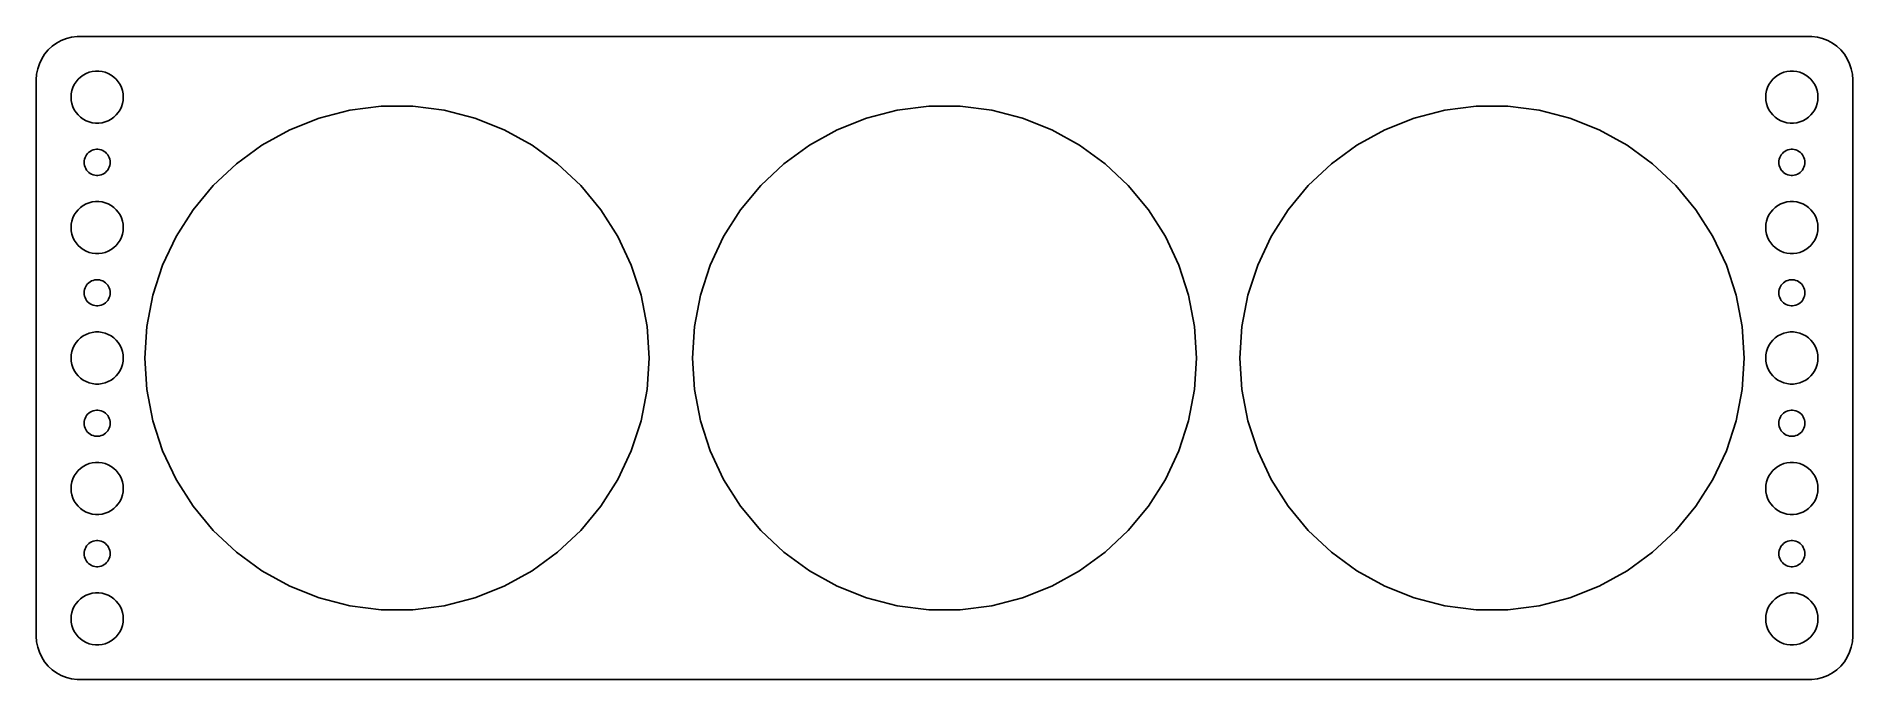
# Model space of a CAD drawing. Header units: metres. Extents: x -104 to 104, y -37 to 37.
import ezdxf

# ---------------------------------------------------------------- set-up
doc = ezdxf.new("R2010")
doc.units = ezdxf.units.M

msp = doc.modelspace()

# ---------------------------------------------------------------- linework, layer by layer
for p, q in [((-102.687, 35.8526), (-103.145, 35.4227)), ((-102.179, 36.2216), (-102.687, 35.8526)), ((-101.629, 36.5241), (-102.179, 36.2216)), ((-101.045, 36.7553), (-101.629, 36.5241)), ((-100.437, 36.9114), (-101.045, 36.7553)), ((-99.8139, 36.9901), (-100.437, 36.9114)), ((99.8139, 36.9901), (-99.8139, 36.9901)), ((100.437, 36.9114), (99.8139, 36.9901)), ((101.045, 36.7553), (100.437, 36.9114)), ((101.629, 36.5241), (101.045, 36.7553)), ((102.179, 36.2216), (101.629, 36.5241)), ((102.687, 35.8526), (102.179, 36.2216)), ((103.145, 35.4227), (102.687, 35.8526)), ((-104.149, 33.8406), (-104.343, 33.2434)), ((-103.882, 34.4088), (-104.149, 33.8406)), ((-103.545, 34.9389), (-103.882, 34.4088)), ((-103.145, 35.4227), (-103.545, 34.9389)), ((103.545, 34.9389), (103.145, 35.4227)), ((103.882, 34.4088), (103.545, 34.9389)), ((104.149, 33.8406), (103.882, 34.4088)), ((104.343, 33.2434), (104.149, 33.8406)), ((-104.461, 32.6267), (-104.5, 32)), ((-104.5, 32), (-104.5, -32)), ((-104.343, 33.2434), (-104.461, 32.6267)), ((-100.289, 31.1044), (-100.129, 31.4453)), ((-100.129, 31.4453), (-99.927, 31.7634)), ((-99.927, 31.7634), (-99.6869, 32.0536)), ((-99.6869, 32.0536), (-99.4123, 32.3115)), ((-99.4123, 32.3115), (-99.1075, 32.533)), ((-99.1075, 32.533), (-98.7773, 32.7145)), ((-98.7773, 32.7145), (-98.427, 32.8532)), ((-98.427, 32.8532), (-98.0621, 32.9469)), ((-98.0621, 32.9469), (-97.6884, 32.9941)), ((-97.6884, 32.9941), (-97.3116, 32.9941)), ((-97.3116, 32.9941), (-96.9379, 32.9469)), ((-96.9379, 32.9469), (-96.573, 32.8532)), ((-96.573, 32.8532), (-96.2227, 32.7145)), ((-96.2227, 32.7145), (-95.8925, 32.533)), ((-95.8925, 32.533), (-95.5877, 32.3115)), ((-95.5877, 32.3115), (-95.3131, 32.0536)), ((-95.3131, 32.0536), (-95.073, 31.7634)), ((-95.073, 31.7634), (-94.8711, 31.4453)), ((-94.8711, 31.4453), (-94.7107, 31.1044)), ((94.7107, 31.1044), (94.8711, 31.4453)), ((94.8711, 31.4453), (95.073, 31.7634)), ((95.073, 31.7634), (95.3131, 32.0536)), ((95.3131, 32.0536), (95.5877, 32.3115)), ((95.5877, 32.3115), (95.8925, 32.533)), ((95.8925, 32.533), (96.2227, 32.7145)), ((96.2227, 32.7145), (96.573, 32.8532)), ((96.573, 32.8532), (96.9379, 32.9469)), ((96.9379, 32.9469), (97.3116, 32.9941)), ((97.3116, 32.9941), (97.6884, 32.9941)), ((97.6884, 32.9941), (98.0621, 32.9469)), ((98.0621, 32.9469), (98.427, 32.8532)), ((98.427, 32.8532), (98.7773, 32.7145)), ((98.7773, 32.7145), (99.1075, 32.533)), ((99.1075, 32.533), (99.4123, 32.3115)), ((99.4123, 32.3115), (99.6869, 32.0536)), ((99.6869, 32.0536), (99.927, 31.7634)), ((99.927, 31.7634), (100.129, 31.4453)), ((100.129, 31.4453), (100.289, 31.1044)), ((104.461, 32.6267), (104.343, 33.2434)), ((104.5, 32), (104.461, 32.6267)), ((104.5, -32), (104.5, 32)), ((-100.5, 30), (-100.476, 30.376)), ((-100.476, 29.624), (-100.5, 30)), ((-100.476, 30.376), (-100.406, 30.7461)), ((-100.406, 29.2539), (-100.476, 29.624)), ((-100.406, 30.7461), (-100.289, 31.1044)), ((-94.7107, 31.1044), (-94.5943, 30.7461)), ((-94.5943, 30.7461), (-94.5237, 30.376)), ((-94.5237, 29.624), (-94.5943, 29.2539)), ((-94.5237, 30.376), (-94.5, 30)), ((-94.5, 30), (-94.5237, 29.624)), ((94.5, 30), (94.5237, 30.376)), ((94.5237, 29.624), (94.5, 30)), ((94.5237, 30.376), (94.5943, 30.7461)), ((94.5943, 29.2539), (94.5237, 29.624)), ((94.5943, 30.7461), (94.7107, 31.1044)), ((100.289, 31.1044), (100.406, 30.7461)), ((100.406, 30.7461), (100.476, 30.376)), ((100.476, 29.624), (100.406, 29.2539)), ((100.476, 30.376), (100.5, 30)), ((100.5, 30), (100.476, 29.624)), ((-100.289, 28.8956), (-100.406, 29.2539)), ((-100.129, 28.5547), (-100.289, 28.8956)), ((-99.927, 28.2366), (-100.129, 28.5547)), ((-99.6869, 27.9464), (-99.927, 28.2366)), ((-99.4123, 27.6884), (-99.6869, 27.9464)), ((-99.1075, 27.467), (-99.4123, 27.6884)), ((-98.7773, 27.2855), (-99.1075, 27.467)), ((-98.427, 27.1468), (-98.7773, 27.2855)), ((-96.2227, 27.2855), (-96.573, 27.1468)), ((-95.8925, 27.467), (-96.2227, 27.2855)), ((-95.5877, 27.6884), (-95.8925, 27.467)), ((-95.3131, 27.9464), (-95.5877, 27.6884)), ((-95.073, 28.2366), (-95.3131, 27.9464)), ((-94.8711, 28.5547), (-95.073, 28.2366)), ((-94.7107, 28.8956), (-94.8711, 28.5547)), ((-94.5943, 29.2539), (-94.7107, 28.8956)), ((-75.3476, 26.24), (-71.9615, 27.5806)), ((-71.9615, 27.5806), (-68.4341, 28.4863)), ((-68.4341, 28.4863), (-64.8209, 28.9428)), ((-64.8209, 28.9428), (-61.1791, 28.9428)), ((-61.1791, 28.9428), (-57.5659, 28.4863)), ((-57.5659, 28.4863), (-54.0385, 27.5806)), ((-54.0385, 27.5806), (-50.6524, 26.24)), ((-12.3476, 26.24), (-8.96149, 27.5806)), ((-8.96149, 27.5806), (-5.43405, 28.4863)), ((-5.43405, 28.4863), (-1.82092, 28.9428)), ((-1.82092, 28.9428), (1.82092, 28.9428)), ((1.82092, 28.9428), (5.43405, 28.4863)), ((5.43405, 28.4863), (8.96149, 27.5806)), ((8.96149, 27.5806), (12.3476, 26.24)), ((50.6524, 26.24), (54.0385, 27.5806)), ((54.0385, 27.5806), (57.5659, 28.4863)), ((57.5659, 28.4863), (61.1791, 28.9428)), ((61.1791, 28.9428), (64.8209, 28.9428)), ((64.8209, 28.9428), (68.4341, 28.4863)), ((68.4341, 28.4863), (71.9615, 27.5806)), ((71.9615, 27.5806), (75.3476, 26.24)), ((94.7107, 28.8956), (94.5943, 29.2539)), ((94.8711, 28.5547), (94.7107, 28.8956)), ((95.073, 28.2366), (94.8711, 28.5547)), ((95.3131, 27.9464), (95.073, 28.2366)), ((95.5877, 27.6884), (95.3131, 27.9464)), ((95.8925, 27.467), (95.5877, 27.6884)), ((96.2227, 27.2855), (95.8925, 27.467)), ((96.573, 27.1468), (96.2227, 27.2855)), ((98.7773, 27.2855), (98.427, 27.1468)), ((99.1075, 27.467), (98.7773, 27.2855)), ((99.4123, 27.6884), (99.1075, 27.467)), ((99.6869, 27.9464), (99.4123, 27.6884)), ((99.927, 28.2366), (99.6869, 27.9464)), ((100.129, 28.5547), (99.927, 28.2366)), ((100.289, 28.8956), (100.129, 28.5547)), ((100.406, 29.2539), (100.289, 28.8956)), ((-98.0621, 27.0531), (-98.427, 27.1468)), ((-97.6884, 27.0059), (-98.0621, 27.0531)), ((-97.3116, 27.0059), (-97.6884, 27.0059)), ((-96.9379, 27.0531), (-97.3116, 27.0059)), ((-96.573, 27.1468), (-96.9379, 27.0531)), ((-78.539, 24.4855), (-75.3476, 26.24)), ((-50.6524, 26.24), (-47.461, 24.4855)), ((-15.539, 24.4855), (-12.3476, 26.24)), ((12.3476, 26.24), (15.539, 24.4855)), ((47.461, 24.4855), (50.6524, 26.24)), ((75.3476, 26.24), (78.539, 24.4855)), ((96.9379, 27.0531), (96.573, 27.1468)), ((97.3116, 27.0059), (96.9379, 27.0531)), ((97.6884, 27.0059), (97.3116, 27.0059)), ((98.0621, 27.0531), (97.6884, 27.0059)), ((98.427, 27.1468), (98.0621, 27.0531)), ((-98.9529, 22.873), (-98.8947, 23.0522)), ((-98.8947, 23.0522), (-98.8145, 23.2226)), ((-98.8145, 23.2226), (-98.7135, 23.3817)), ((-98.7135, 23.3817), (-98.5934, 23.5268)), ((-98.5934, 23.5268), (-98.4561, 23.6558)), ((-98.4561, 23.6558), (-98.3037, 23.7665)), ((-98.3037, 23.7665), (-98.1387, 23.8572)), ((-98.1387, 23.8572), (-97.9635, 23.9266)), ((-97.9635, 23.9266), (-97.7811, 23.9734)), ((-97.7811, 23.9734), (-97.5942, 23.997)), ((-97.5942, 23.997), (-97.4058, 23.997)), ((-97.4058, 23.997), (-97.2189, 23.9734)), ((-97.2189, 23.9734), (-97.0365, 23.9266)), ((-97.0365, 23.9266), (-96.8613, 23.8572)), ((-96.8613, 23.8572), (-96.6963, 23.7665)), ((-96.6963, 23.7665), (-96.5439, 23.6558)), ((-96.5439, 23.6558), (-96.4065, 23.5268)), ((-96.4065, 23.5268), (-96.2865, 23.3817)), ((-96.2865, 23.3817), (-96.1855, 23.2226)), ((-96.1855, 23.2226), (-96.1053, 23.0522)), ((-96.1053, 23.0522), (-96.0471, 22.873)), ((-81.4853, 22.3449), (-78.539, 24.4855)), ((-47.461, 24.4855), (-44.5147, 22.3449)), ((-18.4853, 22.3449), (-15.539, 24.4855)), ((15.539, 24.4855), (18.4853, 22.3449)), ((44.5147, 22.3449), (47.461, 24.4855)), ((78.539, 24.4855), (81.4853, 22.3449)), ((96.0471, 22.873), (96.1053, 23.0522)), ((96.1053, 23.0522), (96.1855, 23.2226)), ((96.1855, 23.2226), (96.2865, 23.3817)), ((96.2865, 23.3817), (96.4065, 23.5268)), ((96.4065, 23.5268), (96.5439, 23.6558)), ((96.5439, 23.6558), (96.6963, 23.7665)), ((96.6963, 23.7665), (96.8613, 23.8572)), ((96.8613, 23.8572), (97.0365, 23.9266)), ((97.0365, 23.9266), (97.2189, 23.9734)), ((97.2189, 23.9734), (97.4058, 23.997)), ((97.4058, 23.997), (97.5942, 23.997)), ((97.5942, 23.997), (97.7811, 23.9734)), ((97.7811, 23.9734), (97.9635, 23.9266)), ((97.9635, 23.9266), (98.1387, 23.8572)), ((98.1387, 23.8572), (98.3037, 23.7665)), ((98.3037, 23.7665), (98.4561, 23.6558)), ((98.4561, 23.6558), (98.5934, 23.5268)), ((98.5934, 23.5268), (98.7135, 23.3817)), ((98.7135, 23.3817), (98.8145, 23.2226)), ((98.8145, 23.2226), (98.8947, 23.0522)), ((98.8947, 23.0522), (98.9529, 22.873)), ((-99, 22.5), (-98.9882, 22.688)), ((-98.9882, 22.312), (-99, 22.5)), ((-98.9882, 22.688), (-98.9529, 22.873)), ((-98.9529, 22.127), (-98.9882, 22.312)), ((-98.8947, 21.9478), (-98.9529, 22.127)), ((-98.8145, 21.7774), (-98.8947, 21.9478)), ((-98.7135, 21.6183), (-98.8145, 21.7774)), ((-98.5934, 21.4732), (-98.7135, 21.6183)), ((-98.4561, 21.3442), (-98.5934, 21.4732)), ((-98.3037, 21.2335), (-98.4561, 21.3442)), ((-98.1387, 21.1427), (-98.3037, 21.2335)), ((-97.9635, 21.0734), (-98.1387, 21.1427)), ((-97.7811, 21.0266), (-97.9635, 21.0734)), ((-97.5942, 21.003), (-97.7811, 21.0266)), ((-97.4058, 21.003), (-97.5942, 21.003)), ((-97.2189, 21.0266), (-97.4058, 21.003)), ((-97.0365, 21.0734), (-97.2189, 21.0266)), ((-96.8613, 21.1427), (-97.0365, 21.0734)), ((-96.6963, 21.2335), (-96.8613, 21.1427)), ((-96.5439, 21.3442), (-96.6963, 21.2335)), ((-96.4065, 21.4732), (-96.5439, 21.3442)), ((-96.2865, 21.6183), (-96.4065, 21.4732)), ((-96.1855, 21.7774), (-96.2865, 21.6183)), ((-96.1053, 21.9478), (-96.1855, 21.7774)), ((-96.0471, 22.127), (-96.1053, 21.9478)), ((-96.0471, 22.873), (-96.0118, 22.688)), ((-96.0118, 22.312), (-96.0471, 22.127)), ((-96.0118, 22.688), (-96, 22.5)), ((-96, 22.5), (-96.0118, 22.312)), ((-84.1401, 19.8519), (-81.4853, 22.3449)), ((-44.5147, 22.3449), (-41.8599, 19.8519)), ((-21.1401, 19.8519), (-18.4853, 22.3449)), ((18.4853, 22.3449), (21.1401, 19.8519)), ((41.8599, 19.8519), (44.5147, 22.3449)), ((81.4853, 22.3449), (84.1401, 19.8519)), ((96, 22.5), (96.0118, 22.688)), ((96.0118, 22.312), (96, 22.5)), ((96.0118, 22.688), (96.0471, 22.873)), ((96.0471, 22.127), (96.0118, 22.312)), ((96.1053, 21.9478), (96.0471, 22.127)), ((96.1855, 21.7774), (96.1053, 21.9478)), ((96.2865, 21.6183), (96.1855, 21.7774)), ((96.4065, 21.4732), (96.2865, 21.6183)), ((96.5439, 21.3442), (96.4065, 21.4732)), ((96.6963, 21.2335), (96.5439, 21.3442)), ((96.8613, 21.1427), (96.6963, 21.2335)), ((97.0365, 21.0734), (96.8613, 21.1427)), ((97.2189, 21.0266), (97.0365, 21.0734)), ((97.4058, 21.003), (97.2189, 21.0266)), ((97.5942, 21.003), (97.4058, 21.003)), ((97.7811, 21.0266), (97.5942, 21.003)), ((97.9635, 21.0734), (97.7811, 21.0266)), ((98.1387, 21.1427), (97.9635, 21.0734)), ((98.3037, 21.2335), (98.1387, 21.1427)), ((98.4561, 21.3442), (98.3037, 21.2335)), ((98.5934, 21.4732), (98.4561, 21.3442)), ((98.7135, 21.6183), (98.5934, 21.4732)), ((98.8145, 21.7774), (98.7135, 21.6183)), ((98.8947, 21.9478), (98.8145, 21.7774)), ((98.9529, 22.127), (98.8947, 21.9478)), ((98.9529, 22.873), (98.9882, 22.688)), ((98.9882, 22.312), (98.9529, 22.127)), ((98.9882, 22.688), (99, 22.5)), ((99, 22.5), (98.9882, 22.312)), ((-86.4615, 17.0458), (-84.1401, 19.8519)), ((-41.8599, 19.8519), (-39.5385, 17.0458)), ((-23.4615, 17.0458), (-21.1401, 19.8519)), ((21.1401, 19.8519), (23.4615, 17.0458)), ((39.5385, 17.0458), (41.8599, 19.8519)), ((84.1401, 19.8519), (86.4615, 17.0458)), ((-100.129, 16.4453), (-99.927, 16.7634)), ((-99.927, 16.7634), (-99.6869, 17.0536)), ((-99.6869, 17.0536), (-99.4123, 17.3115)), ((-99.4123, 17.3115), (-99.1075, 17.533)), ((-99.1075, 17.533), (-98.7773, 17.7145)), ((-98.7773, 17.7145), (-98.427, 17.8532)), ((-98.427, 17.8532), (-98.0621, 17.9469)), ((-98.0621, 17.9469), (-97.6884, 17.9941)), ((-97.6884, 17.9941), (-97.3116, 17.9941)), ((-97.3116, 17.9941), (-96.9379, 17.9469)), ((-96.9379, 17.9469), (-96.573, 17.8532)), ((-96.573, 17.8532), (-96.2227, 17.7145)), ((-96.2227, 17.7145), (-95.8925, 17.533)), ((-95.8925, 17.533), (-95.5877, 17.3115)), ((-95.5877, 17.3115), (-95.3131, 17.0536)), ((-95.3131, 17.0536), (-95.073, 16.7634)), ((-95.073, 16.7634), (-94.8711, 16.4453)), ((-88.4129, 13.9709), (-86.4615, 17.0458)), ((-39.5385, 17.0458), (-37.5871, 13.9709)), ((-25.4129, 13.9709), (-23.4615, 17.0458)), ((23.4615, 17.0458), (25.4129, 13.9709)), ((37.5871, 13.9709), (39.5385, 17.0458)), ((86.4615, 17.0458), (88.4129, 13.9709)), ((94.8711, 16.4453), (95.073, 16.7634)), ((95.073, 16.7634), (95.3131, 17.0536)), ((95.3131, 17.0536), (95.5877, 17.3115)), ((95.5877, 17.3115), (95.8925, 17.533)), ((95.8925, 17.533), (96.2227, 17.7145)), ((96.2227, 17.7145), (96.573, 17.8532)), ((96.573, 17.8532), (96.9379, 17.9469)), ((96.9379, 17.9469), (97.3116, 17.9941)), ((97.3116, 17.9941), (97.6884, 17.9941)), ((97.6884, 17.9941), (98.0621, 17.9469)), ((98.0621, 17.9469), (98.427, 17.8532)), ((98.427, 17.8532), (98.7773, 17.7145)), ((98.7773, 17.7145), (99.1075, 17.533)), ((99.1075, 17.533), (99.4123, 17.3115)), ((99.4123, 17.3115), (99.6869, 17.0536)), ((99.6869, 17.0536), (99.927, 16.7634)), ((99.927, 16.7634), (100.129, 16.4453)), ((-100.5, 15), (-100.476, 15.376)), ((-100.476, 14.624), (-100.5, 15)), ((-100.476, 15.376), (-100.406, 15.7461)), ((-100.406, 15.7461), (-100.289, 16.1044)), ((-100.289, 16.1044), (-100.129, 16.4453)), ((-94.8711, 16.4453), (-94.7107, 16.1044)), ((-94.7107, 16.1044), (-94.5943, 15.7461)), ((-94.5943, 15.7461), (-94.5237, 15.376)), ((-94.5237, 15.376), (-94.5, 15)), ((-94.5, 15), (-94.5237, 14.624)), ((94.5, 15), (94.5237, 15.376)), ((94.5237, 14.624), (94.5, 15)), ((94.5237, 15.376), (94.5943, 15.7461)), ((94.5943, 15.7461), (94.7107, 16.1044)), ((94.7107, 16.1044), (94.8711, 16.4453)), ((100.129, 16.4453), (100.289, 16.1044)), ((100.289, 16.1044), (100.406, 15.7461)), ((100.406, 15.7461), (100.476, 15.376)), ((100.476, 15.376), (100.5, 15)), ((100.5, 15), (100.476, 14.624)), ((-100.406, 14.2539), (-100.476, 14.624)), ((-100.289, 13.8956), (-100.406, 14.2539)), ((-100.129, 13.5547), (-100.289, 13.8956)), ((-99.927, 13.2366), (-100.129, 13.5547)), ((-99.6869, 12.9464), (-99.927, 13.2366)), ((-99.4123, 12.6884), (-99.6869, 12.9464)), ((-99.1075, 12.467), (-99.4123, 12.6884)), ((-95.5877, 12.6884), (-95.8925, 12.467)), ((-95.3131, 12.9464), (-95.5877, 12.6884)), ((-95.073, 13.2366), (-95.3131, 12.9464)), ((-94.8711, 13.5547), (-95.073, 13.2366)), ((-94.7107, 13.8956), (-94.8711, 13.5547)), ((-94.5943, 14.2539), (-94.7107, 13.8956)), ((-94.5237, 14.624), (-94.5943, 14.2539)), ((-89.9635, 10.6756), (-88.4129, 13.9709)), ((-37.5871, 13.9709), (-36.0365, 10.6756)), ((-26.9635, 10.6756), (-25.4129, 13.9709)), ((25.4129, 13.9709), (26.9635, 10.6756)), ((36.0365, 10.6756), (37.5871, 13.9709)), ((88.4129, 13.9709), (89.9635, 10.6756)), ((94.5943, 14.2539), (94.5237, 14.624)), ((94.7107, 13.8956), (94.5943, 14.2539)), ((94.8711, 13.5547), (94.7107, 13.8956)), ((95.073, 13.2366), (94.8711, 13.5547)), ((95.3131, 12.9464), (95.073, 13.2366)), ((95.5877, 12.6884), (95.3131, 12.9464)), ((95.8925, 12.467), (95.5877, 12.6884)), ((99.4123, 12.6884), (99.1075, 12.467)), ((99.6869, 12.9464), (99.4123, 12.6884)), ((99.927, 13.2366), (99.6869, 12.9464)), ((100.129, 13.5547), (99.927, 13.2366)), ((100.289, 13.8956), (100.129, 13.5547)), ((100.406, 14.2539), (100.289, 13.8956)), ((100.476, 14.624), (100.406, 14.2539)), ((-98.7773, 12.2855), (-99.1075, 12.467)), ((-98.427, 12.1468), (-98.7773, 12.2855)), ((-98.0621, 12.0531), (-98.427, 12.1468)), ((-97.6884, 12.0059), (-98.0621, 12.0531)), ((-97.3116, 12.0059), (-97.6884, 12.0059)), ((-96.9379, 12.0531), (-97.3116, 12.0059)), ((-96.573, 12.1468), (-96.9379, 12.0531)), ((-96.2227, 12.2855), (-96.573, 12.1468)), ((-95.8925, 12.467), (-96.2227, 12.2855)), ((-91.0889, 7.21201), (-89.9635, 10.6756)), ((-36.0365, 10.6756), (-34.9111, 7.21201)), ((-28.0889, 7.21201), (-26.9635, 10.6756)), ((26.9635, 10.6756), (28.0889, 7.21201)), ((34.9111, 7.21201), (36.0365, 10.6756)), ((89.9635, 10.6756), (91.0889, 7.21201)), ((96.2227, 12.2855), (95.8925, 12.467)), ((96.573, 12.1468), (96.2227, 12.2855)), ((96.9379, 12.0531), (96.573, 12.1468)), ((97.3116, 12.0059), (96.9379, 12.0531)), ((97.6884, 12.0059), (97.3116, 12.0059)), ((98.0621, 12.0531), (97.6884, 12.0059)), ((98.427, 12.1468), (98.0621, 12.0531)), ((98.7773, 12.2855), (98.427, 12.1468)), ((99.1075, 12.467), (98.7773, 12.2855)), ((-98.8145, 8.22263), (-98.7135, 8.38167)), ((-98.7135, 8.38167), (-98.5934, 8.52681)), ((-98.5934, 8.52681), (-98.4561, 8.65576)), ((-98.4561, 8.65576), (-98.3037, 8.76648)), ((-98.3037, 8.76648), (-98.1387, 8.85724)), ((-98.1387, 8.85724), (-97.9635, 8.92657)), ((-97.9635, 8.92657), (-97.7811, 8.97342)), ((-97.7811, 8.97342), (-97.5942, 8.99704)), ((-97.5942, 8.99704), (-97.4058, 8.99704)), ((-97.4058, 8.99704), (-97.2189, 8.97342)), ((-97.2189, 8.97342), (-97.0365, 8.92657)), ((-97.0365, 8.92657), (-96.8613, 8.85724)), ((-96.8613, 8.85724), (-96.6963, 8.76648)), ((-96.6963, 8.76648), (-96.5439, 8.65576)), ((-96.5439, 8.65576), (-96.4065, 8.52681)), ((-96.4065, 8.52681), (-96.2865, 8.38167)), ((-96.2865, 8.38167), (-96.1855, 8.22263)), ((96.1855, 8.22263), (96.2865, 8.38167)), ((96.2865, 8.38167), (96.4065, 8.52681)), ((96.4065, 8.52681), (96.5439, 8.65576)), ((96.5439, 8.65576), (96.6963, 8.76648)), ((96.6963, 8.76648), (96.8613, 8.85724)), ((96.8613, 8.85724), (97.0365, 8.92657)), ((97.0365, 8.92657), (97.2189, 8.97342)), ((97.2189, 8.97342), (97.4058, 8.99704)), ((97.4058, 8.99704), (97.5942, 8.99704)), ((97.5942, 8.99704), (97.7811, 8.97342)), ((97.7811, 8.97342), (97.9635, 8.92657)), ((97.9635, 8.92657), (98.1387, 8.85724)), ((98.1387, 8.85724), (98.3037, 8.76648)), ((98.3037, 8.76648), (98.4561, 8.65576)), ((98.4561, 8.65576), (98.5934, 8.52681)), ((98.5934, 8.52681), (98.7135, 8.38167)), ((98.7135, 8.38167), (98.8145, 8.22263)), ((-99, 7.5), (-98.9882, 7.68799)), ((-98.9882, 7.312), (-99, 7.5)), ((-98.9882, 7.68799), (-98.9529, 7.87303)), ((-98.9529, 7.12695), (-98.9882, 7.312)), ((-98.9529, 7.87303), (-98.8947, 8.05219)), ((-98.8947, 6.9478), (-98.9529, 7.12695)), ((-98.8947, 8.05219), (-98.8145, 8.22263)), ((-98.8145, 6.77736), (-98.8947, 6.9478)), ((-98.7135, 6.61832), (-98.8145, 6.77736)), ((-98.5934, 6.47318), (-98.7135, 6.61832)), ((-98.4561, 6.34422), (-98.5934, 6.47318)), ((-98.3037, 6.23351), (-98.4561, 6.34422)), ((-96.5439, 6.34422), (-96.6963, 6.23351)), ((-96.4065, 6.47318), (-96.5439, 6.34422)), ((-96.2865, 6.61832), (-96.4065, 6.47318)), ((-96.1855, 6.77736), (-96.2865, 6.61832)), ((-96.1855, 8.22263), (-96.1053, 8.05219)), ((-96.1053, 6.9478), (-96.1855, 6.77736)), ((-96.1053, 8.05219), (-96.0471, 7.87303)), ((-96.0471, 7.12695), (-96.1053, 6.9478)), ((-96.0471, 7.87303), (-96.0118, 7.68799)), ((-96.0118, 7.312), (-96.0471, 7.12695)), ((-96.0118, 7.68799), (-96, 7.5)), ((-96, 7.5), (-96.0118, 7.312)), ((-91.7713, 3.63466), (-91.0889, 7.21201)), ((-34.9111, 7.21201), (-34.2287, 3.63466)), ((-28.7713, 3.63466), (-28.0889, 7.21201)), ((28.0889, 7.21201), (28.7713, 3.63466)), ((34.2287, 3.63466), (34.9111, 7.21201)), ((91.0889, 7.21201), (91.7713, 3.63466)), ((96, 7.5), (96.0118, 7.68799)), ((96.0118, 7.312), (96, 7.5)), ((96.0118, 7.68799), (96.0471, 7.87303)), ((96.0471, 7.12695), (96.0118, 7.312)), ((96.0471, 7.87303), (96.1053, 8.05219)), ((96.1053, 6.9478), (96.0471, 7.12695)), ((96.1053, 8.05219), (96.1855, 8.22263)), ((96.1855, 6.77736), (96.1053, 6.9478)), ((96.2865, 6.61832), (96.1855, 6.77736)), ((96.4065, 6.47318), (96.2865, 6.61832)), ((96.5439, 6.34422), (96.4065, 6.47318)), ((96.6963, 6.23351), (96.5439, 6.34422)), ((98.4561, 6.34422), (98.3037, 6.23351)), ((98.5934, 6.47318), (98.4561, 6.34422)), ((98.7135, 6.61832), (98.5934, 6.47318)), ((98.8145, 6.77736), (98.7135, 6.61832)), ((98.8145, 8.22263), (98.8947, 8.05219)), ((98.8947, 6.9478), (98.8145, 6.77736)), ((98.8947, 8.05219), (98.9529, 7.87303)), ((98.9529, 7.12695), (98.8947, 6.9478)), ((98.9529, 7.87303), (98.9882, 7.68799)), ((98.9882, 7.312), (98.9529, 7.12695)), ((98.9882, 7.68799), (99, 7.5)), ((99, 7.5), (98.9882, 7.312)), ((-98.1387, 6.14275), (-98.3037, 6.23351)), ((-97.9635, 6.07341), (-98.1387, 6.14275)), ((-97.7811, 6.02657), (-97.9635, 6.07341)), ((-97.5942, 6.00294), (-97.7811, 6.02657)), ((-97.4058, 6.00294), (-97.5942, 6.00294)), ((-97.2189, 6.02657), (-97.4058, 6.00294)), ((-97.0365, 6.07341), (-97.2189, 6.02657)), ((-96.8613, 6.14275), (-97.0365, 6.07341)), ((-96.6963, 6.23351), (-96.8613, 6.14275)), ((96.8613, 6.14275), (96.6963, 6.23351)), ((97.0365, 6.07341), (96.8613, 6.14275)), ((97.2189, 6.02657), (97.0365, 6.07341)), ((97.4058, 6.00294), (97.2189, 6.02657)), ((97.5942, 6.00294), (97.4058, 6.00294)), ((97.7811, 6.02657), (97.5942, 6.00294)), ((97.9635, 6.07341), (97.7811, 6.02657)), ((98.1387, 6.14275), (97.9635, 6.07341)), ((98.3037, 6.23351), (98.1387, 6.14275)), ((-99.6869, 2.05363), (-99.4123, 2.31154)), ((-99.4123, 2.31154), (-99.1075, 2.53297)), ((-99.1075, 2.53297), (-98.7773, 2.71448)), ((-98.7773, 2.71448), (-98.427, 2.85316)), ((-98.427, 2.85316), (-98.0621, 2.94685)), ((-98.0621, 2.94685), (-97.6884, 2.99408)), ((-97.6884, 2.99408), (-97.3116, 2.99408)), ((-97.3116, 2.99408), (-96.9379, 2.94685)), ((-96.9379, 2.94685), (-96.573, 2.85316)), ((-96.573, 2.85316), (-96.2227, 2.71448)), ((-96.2227, 2.71448), (-95.8925, 2.53297)), ((-95.8925, 2.53297), (-95.5877, 2.31154)), ((-95.5877, 2.31154), (-95.3131, 2.05363)), ((-92, 0), (-91.7713, 3.63466)), ((-34.2287, 3.63466), (-34, 0)), ((-29, 0), (-28.7713, 3.63466)), ((28.7713, 3.63466), (29, 0)), ((34, 0), (34.2287, 3.63466)), ((91.7713, 3.63466), (92, 0)), ((95.3131, 2.05363), (95.5877, 2.31154)), ((95.5877, 2.31154), (95.8925, 2.53297)), ((95.8925, 2.53297), (96.2227, 2.71448)), ((96.2227, 2.71448), (96.573, 2.85316)), ((96.573, 2.85316), (96.9379, 2.94685)), ((96.9379, 2.94685), (97.3116, 2.99408)), ((97.3116, 2.99408), (97.6884, 2.99408)), ((97.6884, 2.99408), (98.0621, 2.94685)), ((98.0621, 2.94685), (98.427, 2.85316)), ((98.427, 2.85316), (98.7773, 2.71448)), ((98.7773, 2.71448), (99.1075, 2.53297)), ((99.1075, 2.53297), (99.4123, 2.31154)), ((99.4123, 2.31154), (99.6869, 2.05363)), ((-100.5, 0), (-100.476, 0.37599)), ((-100.476, -0.37599), (-100.5, 0)), ((-100.476, 0.37599), (-100.406, 0.74606)), ((-100.406, 0.74606), (-100.289, 1.10437)), ((-100.289, 1.10437), (-100.129, 1.44525)), ((-100.129, 1.44525), (-99.927, 1.76335)), ((-99.927, 1.76335), (-99.6869, 2.05363)), ((-95.3131, 2.05363), (-95.073, 1.76335)), ((-95.073, 1.76335), (-94.8711, 1.44525)), ((-94.8711, 1.44525), (-94.7107, 1.10437)), ((-94.7107, 1.10437), (-94.5943, 0.74606)), ((-94.5943, 0.74606), (-94.5237, 0.37599)), ((-94.5237, 0.37599), (-94.5, 0)), ((-94.5, 0), (-94.5237, -0.37599)), ((-91.7713, -3.63466), (-92, 0)), ((-34, 0), (-34.2287, -3.63466)), ((-28.7713, -3.63466), (-29, 0)), ((29, 0), (28.7713, -3.63466)), ((34.2287, -3.63466), (34, 0)), ((92, 0), (91.7713, -3.63466)), ((94.5, 0), (94.5237, 0.37599)), ((94.5237, -0.37599), (94.5, 0)), ((94.5237, 0.37599), (94.5943, 0.74606)), ((94.5943, 0.74606), (94.7107, 1.10437)), ((94.7107, 1.10437), (94.8711, 1.44525)), ((94.8711, 1.44525), (95.073, 1.76335)), ((95.073, 1.76335), (95.3131, 2.05363)), ((99.6869, 2.05363), (99.927, 1.76335)), ((99.927, 1.76335), (100.129, 1.44525)), ((100.129, 1.44525), (100.289, 1.10437)), ((100.289, 1.10437), (100.406, 0.74606)), ((100.406, 0.74606), (100.476, 0.37599)), ((100.476, 0.37599), (100.5, 0)), ((100.5, 0), (100.476, -0.37599)), ((-100.406, -0.74606), (-100.476, -0.37599)), ((-100.289, -1.10437), (-100.406, -0.74606)), ((-100.129, -1.44525), (-100.289, -1.10437)), ((-99.927, -1.76335), (-100.129, -1.44525)), ((-99.6869, -2.05363), (-99.927, -1.76335)), ((-99.4123, -2.31154), (-99.6869, -2.05363)), ((-95.3131, -2.05363), (-95.5877, -2.31154)), ((-95.073, -1.76335), (-95.3131, -2.05363)), ((-94.8711, -1.44525), (-95.073, -1.76335)), ((-94.7107, -1.10437), (-94.8711, -1.44525)), ((-94.5943, -0.74606), (-94.7107, -1.10437)), ((-94.5237, -0.37599), (-94.5943, -0.74606)), ((94.5943, -0.74606), (94.5237, -0.37599)), ((94.7107, -1.10437), (94.5943, -0.74606)), ((94.8711, -1.44525), (94.7107, -1.10437)), ((95.073, -1.76335), (94.8711, -1.44525)), ((95.3131, -2.05363), (95.073, -1.76335)), ((95.5877, -2.31154), (95.3131, -2.05363)), ((99.6869, -2.05363), (99.4123, -2.31154)), ((99.927, -1.76335), (99.6869, -2.05363)), ((100.129, -1.44525), (99.927, -1.76335)), ((100.289, -1.10437), (100.129, -1.44525)), ((100.406, -0.74606), (100.289, -1.10437)), ((100.476, -0.37599), (100.406, -0.74606)), ((-99.1075, -2.53297), (-99.4123, -2.31154)), ((-98.7773, -2.71448), (-99.1075, -2.53297)), ((-98.427, -2.85316), (-98.7773, -2.71448)), ((-98.0621, -2.94685), (-98.427, -2.85316)), ((-97.6884, -2.99408), (-98.0621, -2.94685)), ((-97.3116, -2.99408), (-97.6884, -2.99408)), ((-96.9379, -2.94685), (-97.3116, -2.99408)), ((-96.573, -2.85316), (-96.9379, -2.94685)), ((-96.2227, -2.71448), (-96.573, -2.85316)), ((-95.8925, -2.53297), (-96.2227, -2.71448)), ((-95.5877, -2.31154), (-95.8925, -2.53297)), ((-91.0889, -7.21201), (-91.7713, -3.63466)), ((-34.2287, -3.63466), (-34.9111, -7.21201)), ((-28.0889, -7.21201), (-28.7713, -3.63466)), ((28.7713, -3.63466), (28.0889, -7.21201)), ((34.9111, -7.21201), (34.2287, -3.63466)), ((91.7713, -3.63466), (91.0889, -7.21201)), ((95.8925, -2.53297), (95.5877, -2.31154)), ((96.2227, -2.71448), (95.8925, -2.53297)), ((96.573, -2.85316), (96.2227, -2.71448)), ((96.9379, -2.94685), (96.573, -2.85316)), ((97.3116, -2.99408), (96.9379, -2.94685)), ((97.6884, -2.99408), (97.3116, -2.99408)), ((98.0621, -2.94685), (97.6884, -2.99408)), ((98.427, -2.85316), (98.0621, -2.94685)), ((98.7773, -2.71448), (98.427, -2.85316)), ((99.1075, -2.53297), (98.7773, -2.71448)), ((99.4123, -2.31154), (99.1075, -2.53297)), ((-98.4561, -6.34422), (-98.3037, -6.23351)), ((-98.3037, -6.23351), (-98.1387, -6.14275)), ((-98.1387, -6.14275), (-97.9635, -6.07341)), ((-97.9635, -6.07341), (-97.7811, -6.02657)), ((-97.7811, -6.02657), (-97.5942, -6.00294)), ((-97.5942, -6.00294), (-97.4058, -6.00294)), ((-97.4058, -6.00294), (-97.2189, -6.02657)), ((-97.2189, -6.02657), (-97.0365, -6.07341)), ((-97.0365, -6.07341), (-96.8613, -6.14275)), ((-96.8613, -6.14275), (-96.6963, -6.23351)), ((-96.6963, -6.23351), (-96.5439, -6.34422)), ((96.5439, -6.34422), (96.6963, -6.23351)), ((96.6963, -6.23351), (96.8613, -6.14275)), ((96.8613, -6.14275), (97.0365, -6.07341)), ((97.0365, -6.07341), (97.2189, -6.02657)), ((97.2189, -6.02657), (97.4058, -6.00294)), ((97.4058, -6.00294), (97.5942, -6.00294)), ((97.5942, -6.00294), (97.7811, -6.02657)), ((97.7811, -6.02657), (97.9635, -6.07341)), ((97.9635, -6.07341), (98.1387, -6.14275)), ((98.1387, -6.14275), (98.3037, -6.23351)), ((98.3037, -6.23351), (98.4561, -6.34422)), ((-99, -7.5), (-98.9882, -7.312)), ((-98.9882, -7.68799), (-99, -7.5)), ((-98.9882, -7.312), (-98.9529, -7.12695)), ((-98.9529, -7.87303), (-98.9882, -7.68799)), ((-98.9529, -7.12695), (-98.8947, -6.9478)), ((-98.8947, -8.05219), (-98.9529, -7.87303)), ((-98.8947, -6.9478), (-98.8145, -6.77736)), ((-98.8145, -8.22263), (-98.8947, -8.05219)), ((-98.8145, -6.77736), (-98.7135, -6.61832)), ((-98.7135, -8.38167), (-98.8145, -8.22263)), ((-98.7135, -6.61832), (-98.5934, -6.47318)), ((-98.5934, -6.47318), (-98.4561, -6.34422)), ((-96.5439, -6.34422), (-96.4065, -6.47318)), ((-96.4065, -6.47318), (-96.2865, -6.61832)), ((-96.2865, -6.61832), (-96.1855, -6.77736)), ((-96.1855, -8.22263), (-96.2865, -8.38167)), ((-96.1855, -6.77736), (-96.1053, -6.9478)), ((-96.1053, -8.05219), (-96.1855, -8.22263)), ((-96.1053, -6.9478), (-96.0471, -7.12695)), ((-96.0471, -7.87303), (-96.1053, -8.05219)), ((-96.0471, -7.12695), (-96.0118, -7.312)), ((-96.0118, -7.68799), (-96.0471, -7.87303)), ((-96.0118, -7.312), (-96, -7.5)), ((-96, -7.5), (-96.0118, -7.68799)), ((-89.9635, -10.6756), (-91.0889, -7.21201)), ((-34.9111, -7.21201), (-36.0365, -10.6756)), ((-26.9635, -10.6756), (-28.0889, -7.21201)), ((28.0889, -7.21201), (26.9635, -10.6756)), ((36.0365, -10.6756), (34.9111, -7.21201)), ((91.0889, -7.21201), (89.9635, -10.6756)), ((96, -7.5), (96.0118, -7.312)), ((96.0118, -7.68799), (96, -7.5)), ((96.0118, -7.312), (96.0471, -7.12695)), ((96.0471, -7.87303), (96.0118, -7.68799)), ((96.0471, -7.12695), (96.1053, -6.9478)), ((96.1053, -8.05219), (96.0471, -7.87303)), ((96.1053, -6.9478), (96.1855, -6.77736)), ((96.1855, -8.22263), (96.1053, -8.05219)), ((96.1855, -6.77736), (96.2865, -6.61832)), ((96.2865, -8.38167), (96.1855, -8.22263)), ((96.2865, -6.61832), (96.4065, -6.47318)), ((96.4065, -6.47318), (96.5439, -6.34422)), ((98.4561, -6.34422), (98.5934, -6.47318)), ((98.5934, -6.47318), (98.7135, -6.61832)), ((98.7135, -6.61832), (98.8145, -6.77736)), ((98.8145, -8.22263), (98.7135, -8.38167)), ((98.8145, -6.77736), (98.8947, -6.9478)), ((98.8947, -8.05219), (98.8145, -8.22263)), ((98.8947, -6.9478), (98.9529, -7.12695)), ((98.9529, -7.87303), (98.8947, -8.05219)), ((98.9529, -7.12695), (98.9882, -7.312)), ((98.9882, -7.68799), (98.9529, -7.87303)), ((98.9882, -7.312), (99, -7.5)), ((99, -7.5), (98.9882, -7.68799)), ((-98.5934, -8.52681), (-98.7135, -8.38167)), ((-98.4561, -8.65576), (-98.5934, -8.52681)), ((-98.3037, -8.76648), (-98.4561, -8.65576)), ((-98.1387, -8.85724), (-98.3037, -8.76648)), ((-97.9635, -8.92657), (-98.1387, -8.85724)), ((-97.7811, -8.97342), (-97.9635, -8.92657)), ((-97.5942, -8.99704), (-97.7811, -8.97342)), ((-97.4058, -8.99704), (-97.5942, -8.99704)), ((-97.2189, -8.97342), (-97.4058, -8.99704)), ((-97.0365, -8.92657), (-97.2189, -8.97342)), ((-96.8613, -8.85724), (-97.0365, -8.92657)), ((-96.6963, -8.76648), (-96.8613, -8.85724)), ((-96.5439, -8.65576), (-96.6963, -8.76648)), ((-96.4065, -8.52681), (-96.5439, -8.65576)), ((-96.2865, -8.38167), (-96.4065, -8.52681)), ((96.4065, -8.52681), (96.2865, -8.38167)), ((96.5439, -8.65576), (96.4065, -8.52681)), ((96.6963, -8.76648), (96.5439, -8.65576)), ((96.8613, -8.85724), (96.6963, -8.76648)), ((97.0365, -8.92657), (96.8613, -8.85724)), ((97.2189, -8.97342), (97.0365, -8.92657)), ((97.4058, -8.99704), (97.2189, -8.97342)), ((97.5942, -8.99704), (97.4058, -8.99704)), ((97.7811, -8.97342), (97.5942, -8.99704)), ((97.9635, -8.92657), (97.7811, -8.97342)), ((98.1387, -8.85724), (97.9635, -8.92657)), ((98.3037, -8.76648), (98.1387, -8.85724)), ((98.4561, -8.65576), (98.3037, -8.76648)), ((98.5934, -8.52681), (98.4561, -8.65576)), ((98.7135, -8.38167), (98.5934, -8.52681)), ((-99.4123, -12.6884), (-99.1075, -12.467)), ((-99.1075, -12.467), (-98.7773, -12.2855)), ((-98.7773, -12.2855), (-98.427, -12.1468)), ((-98.427, -12.1468), (-98.0621, -12.0531)), ((-98.0621, -12.0531), (-97.6884, -12.0059)), ((-97.6884, -12.0059), (-97.3116, -12.0059)), ((-97.3116, -12.0059), (-96.9379, -12.0531)), ((-96.9379, -12.0531), (-96.573, -12.1468)), ((-96.573, -12.1468), (-96.2227, -12.2855)), ((-96.2227, -12.2855), (-95.8925, -12.467)), ((-95.8925, -12.467), (-95.5877, -12.6884)), ((-88.4129, -13.9709), (-89.9635, -10.6756)), ((-36.0365, -10.6756), (-37.5871, -13.9709)), ((-25.4129, -13.9709), (-26.9635, -10.6756)), ((26.9635, -10.6756), (25.4129, -13.9709)), ((37.5871, -13.9709), (36.0365, -10.6756)), ((89.9635, -10.6756), (88.4129, -13.9709)), ((95.5877, -12.6884), (95.8925, -12.467)), ((95.8925, -12.467), (96.2227, -12.2855)), ((96.2227, -12.2855), (96.573, -12.1468)), ((96.573, -12.1468), (96.9379, -12.0531)), ((96.9379, -12.0531), (97.3116, -12.0059)), ((97.3116, -12.0059), (97.6884, -12.0059)), ((97.6884, -12.0059), (98.0621, -12.0531)), ((98.0621, -12.0531), (98.427, -12.1468)), ((98.427, -12.1468), (98.7773, -12.2855)), ((98.7773, -12.2855), (99.1075, -12.467)), ((99.1075, -12.467), (99.4123, -12.6884)), ((-100.5, -15), (-100.476, -14.624)), ((-100.476, -14.624), (-100.406, -14.2539)), ((-100.406, -14.2539), (-100.289, -13.8956)), ((-100.289, -13.8956), (-100.129, -13.5547)), ((-100.129, -13.5547), (-99.927, -13.2366)), ((-99.927, -13.2366), (-99.6869, -12.9464)), ((-99.6869, -12.9464), (-99.4123, -12.6884)), ((-95.5877, -12.6884), (-95.3131, -12.9464)), ((-95.3131, -12.9464), (-95.073, -13.2366)), ((-95.073, -13.2366), (-94.8711, -13.5547)), ((-94.8711, -13.5547), (-94.7107, -13.8956)), ((-94.7107, -13.8956), (-94.5943, -14.2539)), ((-94.5943, -14.2539), (-94.5237, -14.624)), ((-94.5237, -14.624), (-94.5, -15)), ((-86.4615, -17.0458), (-88.4129, -13.9709)), ((-37.5871, -13.9709), (-39.5385, -17.0458)), ((-23.4615, -17.0458), (-25.4129, -13.9709)), ((25.4129, -13.9709), (23.4615, -17.0458)), ((39.5385, -17.0458), (37.5871, -13.9709)), ((88.4129, -13.9709), (86.4615, -17.0458)), ((94.5, -15), (94.5237, -14.624)), ((94.5237, -14.624), (94.5943, -14.2539)), ((94.5943, -14.2539), (94.7107, -13.8956)), ((94.7107, -13.8956), (94.8711, -13.5547)), ((94.8711, -13.5547), (95.073, -13.2366)), ((95.073, -13.2366), (95.3131, -12.9464)), ((95.3131, -12.9464), (95.5877, -12.6884)), ((99.4123, -12.6884), (99.6869, -12.9464)), ((99.6869, -12.9464), (99.927, -13.2366)), ((99.927, -13.2366), (100.129, -13.5547)), ((100.129, -13.5547), (100.289, -13.8956)), ((100.289, -13.8956), (100.406, -14.2539)), ((100.406, -14.2539), (100.476, -14.624)), ((100.476, -14.624), (100.5, -15)), ((-100.476, -15.376), (-100.5, -15)), ((-100.406, -15.7461), (-100.476, -15.376)), ((-100.289, -16.1044), (-100.406, -15.7461)), ((-100.129, -16.4453), (-100.289, -16.1044)), ((-99.927, -16.7634), (-100.129, -16.4453)), ((-94.8711, -16.4453), (-95.073, -16.7634)), ((-94.7107, -16.1044), (-94.8711, -16.4453)), ((-94.5943, -15.7461), (-94.7107, -16.1044)), ((-94.5237, -15.376), (-94.5943, -15.7461)), ((-94.5, -15), (-94.5237, -15.376)), ((94.5237, -15.376), (94.5, -15)), ((94.5943, -15.7461), (94.5237, -15.376)), ((94.7107, -16.1044), (94.5943, -15.7461)), ((94.8711, -16.4453), (94.7107, -16.1044)), ((95.073, -16.7634), (94.8711, -16.4453)), ((100.129, -16.4453), (99.927, -16.7634)), ((100.289, -16.1044), (100.129, -16.4453)), ((100.406, -15.7461), (100.289, -16.1044)), ((100.476, -15.376), (100.406, -15.7461)), ((100.5, -15), (100.476, -15.376)), ((-99.6869, -17.0536), (-99.927, -16.7634)), ((-99.4123, -17.3115), (-99.6869, -17.0536)), ((-99.1075, -17.533), (-99.4123, -17.3115)), ((-98.7773, -17.7145), (-99.1075, -17.533)), ((-98.427, -17.8532), (-98.7773, -17.7145)), ((-98.0621, -17.9469), (-98.427, -17.8532)), ((-97.6884, -17.9941), (-98.0621, -17.9469)), ((-97.3116, -17.9941), (-97.6884, -17.9941)), ((-96.9379, -17.9469), (-97.3116, -17.9941)), ((-96.573, -17.8532), (-96.9379, -17.9469)), ((-96.2227, -17.7145), (-96.573, -17.8532)), ((-95.8925, -17.533), (-96.2227, -17.7145)), ((-95.5877, -17.3115), (-95.8925, -17.533)), ((-95.3131, -17.0536), (-95.5877, -17.3115)), ((-95.073, -16.7634), (-95.3131, -17.0536)), ((-84.1401, -19.8519), (-86.4615, -17.0458)), ((-39.5385, -17.0458), (-41.8599, -19.8519)), ((-21.1401, -19.8519), (-23.4615, -17.0458)), ((23.4615, -17.0458), (21.1401, -19.8519)), ((41.8599, -19.8519), (39.5385, -17.0458)), ((86.4615, -17.0458), (84.1401, -19.8519)), ((95.3131, -17.0536), (95.073, -16.7634)), ((95.5877, -17.3115), (95.3131, -17.0536)), ((95.8925, -17.533), (95.5877, -17.3115)), ((96.2227, -17.7145), (95.8925, -17.533)), ((96.573, -17.8532), (96.2227, -17.7145)), ((96.9379, -17.9469), (96.573, -17.8532)), ((97.3116, -17.9941), (96.9379, -17.9469)), ((97.6884, -17.9941), (97.3116, -17.9941)), ((98.0621, -17.9469), (97.6884, -17.9941)), ((98.427, -17.8532), (98.0621, -17.9469)), ((98.7773, -17.7145), (98.427, -17.8532)), ((99.1075, -17.533), (98.7773, -17.7145)), ((99.4123, -17.3115), (99.1075, -17.533)), ((99.6869, -17.0536), (99.4123, -17.3115)), ((99.927, -16.7634), (99.6869, -17.0536)), ((-81.4853, -22.3449), (-84.1401, -19.8519)), ((-41.8599, -19.8519), (-44.5147, -22.3449)), ((-18.4853, -22.3449), (-21.1401, -19.8519)), ((21.1401, -19.8519), (18.4853, -22.3449)), ((44.5147, -22.3449), (41.8599, -19.8519)), ((84.1401, -19.8519), (81.4853, -22.3449)), ((-99, -22.5), (-98.9882, -22.312)), ((-98.9882, -22.688), (-99, -22.5)), ((-98.9882, -22.312), (-98.9529, -22.127)), ((-98.9529, -22.873), (-98.9882, -22.688)), ((-98.9529, -22.127), (-98.8947, -21.9478)), ((-98.8947, -23.0522), (-98.9529, -22.873)), ((-98.8947, -21.9478), (-98.8145, -21.7774)), ((-98.8145, -21.7774), (-98.7135, -21.6183)), ((-98.7135, -21.6183), (-98.5934, -21.4732)), ((-98.5934, -21.4732), (-98.4561, -21.3442)), ((-98.4561, -21.3442), (-98.3037, -21.2335)), ((-98.3037, -21.2335), (-98.1387, -21.1427)), ((-98.1387, -21.1427), (-97.9635, -21.0734)), ((-97.9635, -21.0734), (-97.7811, -21.0266)), ((-97.7811, -21.0266), (-97.5942, -21.003)), ((-97.5942, -21.003), (-97.4058, -21.003)), ((-97.4058, -21.003), (-97.2189, -21.0266)), ((-97.2189, -21.0266), (-97.0365, -21.0734)), ((-97.0365, -21.0734), (-96.8613, -21.1427)), ((-96.8613, -21.1427), (-96.6963, -21.2335)), ((-96.6963, -21.2335), (-96.5439, -21.3442)), ((-96.5439, -21.3442), (-96.4065, -21.4732)), ((-96.4065, -21.4732), (-96.2865, -21.6183)), ((-96.2865, -21.6183), (-96.1855, -21.7774)), ((-96.1855, -21.7774), (-96.1053, -21.9478)), ((-96.1053, -21.9478), (-96.0471, -22.127)), ((-96.0471, -22.873), (-96.1053, -23.0522)), ((-96.0471, -22.127), (-96.0118, -22.312)), ((-96.0118, -22.688), (-96.0471, -22.873)), ((-96.0118, -22.312), (-96, -22.5)), ((-96, -22.5), (-96.0118, -22.688)), ((-78.539, -24.4855), (-81.4853, -22.3449)), ((-44.5147, -22.3449), (-47.461, -24.4855)), ((-15.539, -24.4855), (-18.4853, -22.3449)), ((18.4853, -22.3449), (15.539, -24.4855)), ((47.461, -24.4855), (44.5147, -22.3449)), ((81.4853, -22.3449), (78.539, -24.4855)), ((96, -22.5), (96.0118, -22.312)), ((96.0118, -22.688), (96, -22.5)), ((96.0118, -22.312), (96.0471, -22.127)), ((96.0471, -22.873), (96.0118, -22.688)), ((96.0471, -22.127), (96.1053, -21.9478)), ((96.1053, -23.0522), (96.0471, -22.873)), ((96.1053, -21.9478), (96.1855, -21.7774)), ((96.1855, -21.7774), (96.2865, -21.6183)), ((96.2865, -21.6183), (96.4065, -21.4732)), ((96.4065, -21.4732), (96.5439, -21.3442)), ((96.5439, -21.3442), (96.6963, -21.2335)), ((96.6963, -21.2335), (96.8613, -21.1427)), ((96.8613, -21.1427), (97.0365, -21.0734)), ((97.0365, -21.0734), (97.2189, -21.0266)), ((97.2189, -21.0266), (97.4058, -21.003)), ((97.4058, -21.003), (97.5942, -21.003)), ((97.5942, -21.003), (97.7811, -21.0266)), ((97.7811, -21.0266), (97.9635, -21.0734)), ((97.9635, -21.0734), (98.1387, -21.1427)), ((98.1387, -21.1427), (98.3037, -21.2335)), ((98.3037, -21.2335), (98.4561, -21.3442)), ((98.4561, -21.3442), (98.5934, -21.4732)), ((98.5934, -21.4732), (98.7135, -21.6183)), ((98.7135, -21.6183), (98.8145, -21.7774)), ((98.8145, -21.7774), (98.8947, -21.9478)), ((98.8947, -21.9478), (98.9529, -22.127)), ((98.9529, -22.873), (98.8947, -23.0522)), ((98.9529, -22.127), (98.9882, -22.312)), ((98.9882, -22.688), (98.9529, -22.873)), ((98.9882, -22.312), (99, -22.5)), ((99, -22.5), (98.9882, -22.688)), ((-98.8145, -23.2226), (-98.8947, -23.0522)), ((-98.7135, -23.3817), (-98.8145, -23.2226)), ((-98.5934, -23.5268), (-98.7135, -23.3817)), ((-98.4561, -23.6558), (-98.5934, -23.5268)), ((-98.3037, -23.7665), (-98.4561, -23.6558)), ((-98.1387, -23.8572), (-98.3037, -23.7665)), ((-97.9635, -23.9266), (-98.1387, -23.8572)), ((-97.7811, -23.9734), (-97.9635, -23.9266)), ((-97.5942, -23.997), (-97.7811, -23.9734)), ((-97.4058, -23.997), (-97.5942, -23.997)), ((-97.2189, -23.9734), (-97.4058, -23.997)), ((-97.0365, -23.9266), (-97.2189, -23.9734)), ((-96.8613, -23.8572), (-97.0365, -23.9266)), ((-96.6963, -23.7665), (-96.8613, -23.8572)), ((-96.5439, -23.6558), (-96.6963, -23.7665)), ((-96.4065, -23.5268), (-96.5439, -23.6558)), ((-96.2865, -23.3817), (-96.4065, -23.5268)), ((-96.1855, -23.2226), (-96.2865, -23.3817)), ((-96.1053, -23.0522), (-96.1855, -23.2226)), ((-75.3476, -26.24), (-78.539, -24.4855)), ((-47.461, -24.4855), (-50.6524, -26.24)), ((-12.3476, -26.24), (-15.539, -24.4855)), ((15.539, -24.4855), (12.3476, -26.24)), ((50.6524, -26.24), (47.461, -24.4855)), ((78.539, -24.4855), (75.3476, -26.24)), ((96.1855, -23.2226), (96.1053, -23.0522)), ((96.2865, -23.3817), (96.1855, -23.2226)), ((96.4065, -23.5268), (96.2865, -23.3817)), ((96.5439, -23.6558), (96.4065, -23.5268)), ((96.6963, -23.7665), (96.5439, -23.6558)), ((96.8613, -23.8572), (96.6963, -23.7665)), ((97.0365, -23.9266), (96.8613, -23.8572)), ((97.2189, -23.9734), (97.0365, -23.9266)), ((97.4058, -23.997), (97.2189, -23.9734)), ((97.5942, -23.997), (97.4058, -23.997)), ((97.7811, -23.9734), (97.5942, -23.997)), ((97.9635, -23.9266), (97.7811, -23.9734)), ((98.1387, -23.8572), (97.9635, -23.9266)), ((98.3037, -23.7665), (98.1387, -23.8572)), ((98.4561, -23.6558), (98.3037, -23.7665)), ((98.5934, -23.5268), (98.4561, -23.6558)), ((98.7135, -23.3817), (98.5934, -23.5268)), ((98.8145, -23.2226), (98.7135, -23.3817)), ((98.8947, -23.0522), (98.8145, -23.2226)), ((-98.7773, -27.2855), (-98.427, -27.1468)), ((-98.427, -27.1468), (-98.0621, -27.0531)), ((-98.0621, -27.0531), (-97.6884, -27.0059)), ((-97.6884, -27.0059), (-97.3116, -27.0059)), ((-97.3116, -27.0059), (-96.9379, -27.0531)), ((-96.9379, -27.0531), (-96.573, -27.1468)), ((-96.573, -27.1468), (-96.2227, -27.2855)), ((-71.9615, -27.5806), (-75.3476, -26.24)), ((-50.6524, -26.24), (-54.0385, -27.5806)), ((-8.96149, -27.5806), (-12.3476, -26.24)), ((12.3476, -26.24), (8.96149, -27.5806)), ((54.0385, -27.5806), (50.6524, -26.24)), ((75.3476, -26.24), (71.9615, -27.5806)), ((96.2227, -27.2855), (96.573, -27.1468)), ((96.573, -27.1468), (96.9379, -27.0531)), ((96.9379, -27.0531), (97.3116, -27.0059)), ((97.3116, -27.0059), (97.6884, -27.0059)), ((97.6884, -27.0059), (98.0621, -27.0531)), ((98.0621, -27.0531), (98.427, -27.1468)), ((98.427, -27.1468), (98.7773, -27.2855)), ((-100.476, -29.624), (-100.406, -29.2539)), ((-100.406, -29.2539), (-100.289, -28.8956)), ((-100.289, -28.8956), (-100.129, -28.5547)), ((-100.129, -28.5547), (-99.927, -28.2366)), ((-99.927, -28.2366), (-99.6869, -27.9464)), ((-99.6869, -27.9464), (-99.4123, -27.6884)), ((-99.4123, -27.6884), (-99.1075, -27.467)), ((-99.1075, -27.467), (-98.7773, -27.2855)), ((-96.2227, -27.2855), (-95.8925, -27.467)), ((-95.8925, -27.467), (-95.5877, -27.6884)), ((-95.5877, -27.6884), (-95.3131, -27.9464)), ((-95.3131, -27.9464), (-95.073, -28.2366)), ((-95.073, -28.2366), (-94.8711, -28.5547)), ((-94.8711, -28.5547), (-94.7107, -28.8956)), ((-94.7107, -28.8956), (-94.5943, -29.2539)), ((-94.5943, -29.2539), (-94.5237, -29.624)), ((-68.4341, -28.4863), (-71.9615, -27.5806)), ((-64.8209, -28.9428), (-68.4341, -28.4863)), ((-61.1791, -28.9428), (-64.8209, -28.9428)), ((-57.5659, -28.4863), (-61.1791, -28.9428)), ((-54.0385, -27.5806), (-57.5659, -28.4863)), ((-5.43405, -28.4863), (-8.96149, -27.5806)), ((-1.82092, -28.9428), (-5.43405, -28.4863)), ((1.82092, -28.9428), (-1.82092, -28.9428)), ((5.43405, -28.4863), (1.82092, -28.9428)), ((8.96149, -27.5806), (5.43405, -28.4863)), ((57.5659, -28.4863), (54.0385, -27.5806)), ((61.1791, -28.9428), (57.5659, -28.4863)), ((64.8209, -28.9428), (61.1791, -28.9428)), ((68.4341, -28.4863), (64.8209, -28.9428)), ((71.9615, -27.5806), (68.4341, -28.4863)), ((94.5237, -29.624), (94.5943, -29.2539)), ((94.5943, -29.2539), (94.7107, -28.8956)), ((94.7107, -28.8956), (94.8711, -28.5547)), ((94.8711, -28.5547), (95.073, -28.2366)), ((95.073, -28.2366), (95.3131, -27.9464)), ((95.3131, -27.9464), (95.5877, -27.6884)), ((95.5877, -27.6884), (95.8925, -27.467)), ((95.8925, -27.467), (96.2227, -27.2855)), ((98.7773, -27.2855), (99.1075, -27.467)), ((99.1075, -27.467), (99.4123, -27.6884)), ((99.4123, -27.6884), (99.6869, -27.9464)), ((99.6869, -27.9464), (99.927, -28.2366)), ((99.927, -28.2366), (100.129, -28.5547)), ((100.129, -28.5547), (100.289, -28.8956)), ((100.289, -28.8956), (100.406, -29.2539)), ((100.406, -29.2539), (100.476, -29.624)), ((-100.5, -30), (-100.476, -29.624)), ((-100.476, -30.376), (-100.5, -30)), ((-100.406, -30.7461), (-100.476, -30.376)), ((-100.289, -31.1044), (-100.406, -30.7461)), ((-100.129, -31.4453), (-100.289, -31.1044)), ((-94.7107, -31.1044), (-94.8711, -31.4453)), ((-94.5943, -30.7461), (-94.7107, -31.1044)), ((-94.5237, -30.376), (-94.5943, -30.7461)), ((-94.5237, -29.624), (-94.5, -30)), ((-94.5, -30), (-94.5237, -30.376)), ((94.5, -30), (94.5237, -29.624)), ((94.5237, -30.376), (94.5, -30)), ((94.5943, -30.7461), (94.5237, -30.376)), ((94.7107, -31.1044), (94.5943, -30.7461)), ((94.8711, -31.4453), (94.7107, -31.1044)), ((100.289, -31.1044), (100.129, -31.4453)), ((100.406, -30.7461), (100.289, -31.1044)), ((100.476, -30.376), (100.406, -30.7461)), ((100.476, -29.624), (100.5, -30)), ((100.5, -30), (100.476, -30.376)), ((-104.5, -32), (-104.461, -32.6267)), ((-104.461, -32.6267), (-104.343, -33.2434)), ((-104.343, -33.2434), (-104.149, -33.8406)), ((-99.927, -31.7634), (-100.129, -31.4453)), ((-99.6869, -32.0536), (-99.927, -31.7634)), ((-99.4123, -32.3115), (-99.6869, -32.0536)), ((-99.1075, -32.533), (-99.4123, -32.3115)), ((-98.7773, -32.7145), (-99.1075, -32.533)), ((-98.427, -32.8532), (-98.7773, -32.7145)), ((-98.0621, -32.9469), (-98.427, -32.8532)), ((-97.6884, -32.9941), (-98.0621, -32.9469)), ((-97.3116, -32.9941), (-97.6884, -32.9941)), ((-96.9379, -32.9469), (-97.3116, -32.9941)), ((-96.573, -32.8532), (-96.9379, -32.9469)), ((-96.2227, -32.7145), (-96.573, -32.8532)), ((-95.8925, -32.533), (-96.2227, -32.7145)), ((-95.5877, -32.3115), (-95.8925, -32.533)), ((-95.3131, -32.0536), (-95.5877, -32.3115)), ((-95.073, -31.7634), (-95.3131, -32.0536)), ((-94.8711, -31.4453), (-95.073, -31.7634)), ((95.073, -31.7634), (94.8711, -31.4453)), ((95.3131, -32.0536), (95.073, -31.7634)), ((95.5877, -32.3115), (95.3131, -32.0536)), ((95.8925, -32.533), (95.5877, -32.3115)), ((96.2227, -32.7145), (95.8925, -32.533)), ((96.573, -32.8532), (96.2227, -32.7145)), ((96.9379, -32.9469), (96.573, -32.8532)), ((97.3116, -32.9941), (96.9379, -32.9469)), ((97.6884, -32.9941), (97.3116, -32.9941)), ((98.0621, -32.9469), (97.6884, -32.9941)), ((98.427, -32.8532), (98.0621, -32.9469)), ((98.7773, -32.7145), (98.427, -32.8532)), ((99.1075, -32.533), (98.7773, -32.7145)), ((99.4123, -32.3115), (99.1075, -32.533)), ((99.6869, -32.0536), (99.4123, -32.3115)), ((99.927, -31.7634), (99.6869, -32.0536)), ((100.129, -31.4453), (99.927, -31.7634)), ((104.149, -33.8406), (104.343, -33.2434)), ((104.343, -33.2434), (104.461, -32.6267)), ((104.461, -32.6267), (104.5, -32)), ((-104.149, -33.8406), (-103.882, -34.4088)), ((-103.882, -34.4088), (-103.545, -34.9389)), ((-103.545, -34.9389), (-103.145, -35.4227)), ((-103.145, -35.4227), (-102.687, -35.8526)), ((102.687, -35.8526), (103.145, -35.4227)), ((103.145, -35.4227), (103.545, -34.9389)), ((103.545, -34.9389), (103.882, -34.4088)), ((103.882, -34.4088), (104.149, -33.8406)), ((-102.687, -35.8526), (-102.179, -36.2216)), ((-102.179, -36.2216), (-101.629, -36.5241)), ((-101.629, -36.5241), (-101.045, -36.7553)), ((-101.045, -36.7553), (-100.437, -36.9114)), ((-100.437, -36.9114), (-99.8139, -36.9901)), ((-99.8139, -36.9901), (99.8139, -36.9901)), ((99.8139, -36.9901), (100.437, -36.9114)), ((100.437, -36.9114), (101.045, -36.7553)), ((101.045, -36.7553), (101.629, -36.5241)), ((101.629, -36.5241), (102.179, -36.2216)), ((102.179, -36.2216), (102.687, -35.8526))]:
    msp.add_line(p, q)

doc.saveas('drawing.dxf')
